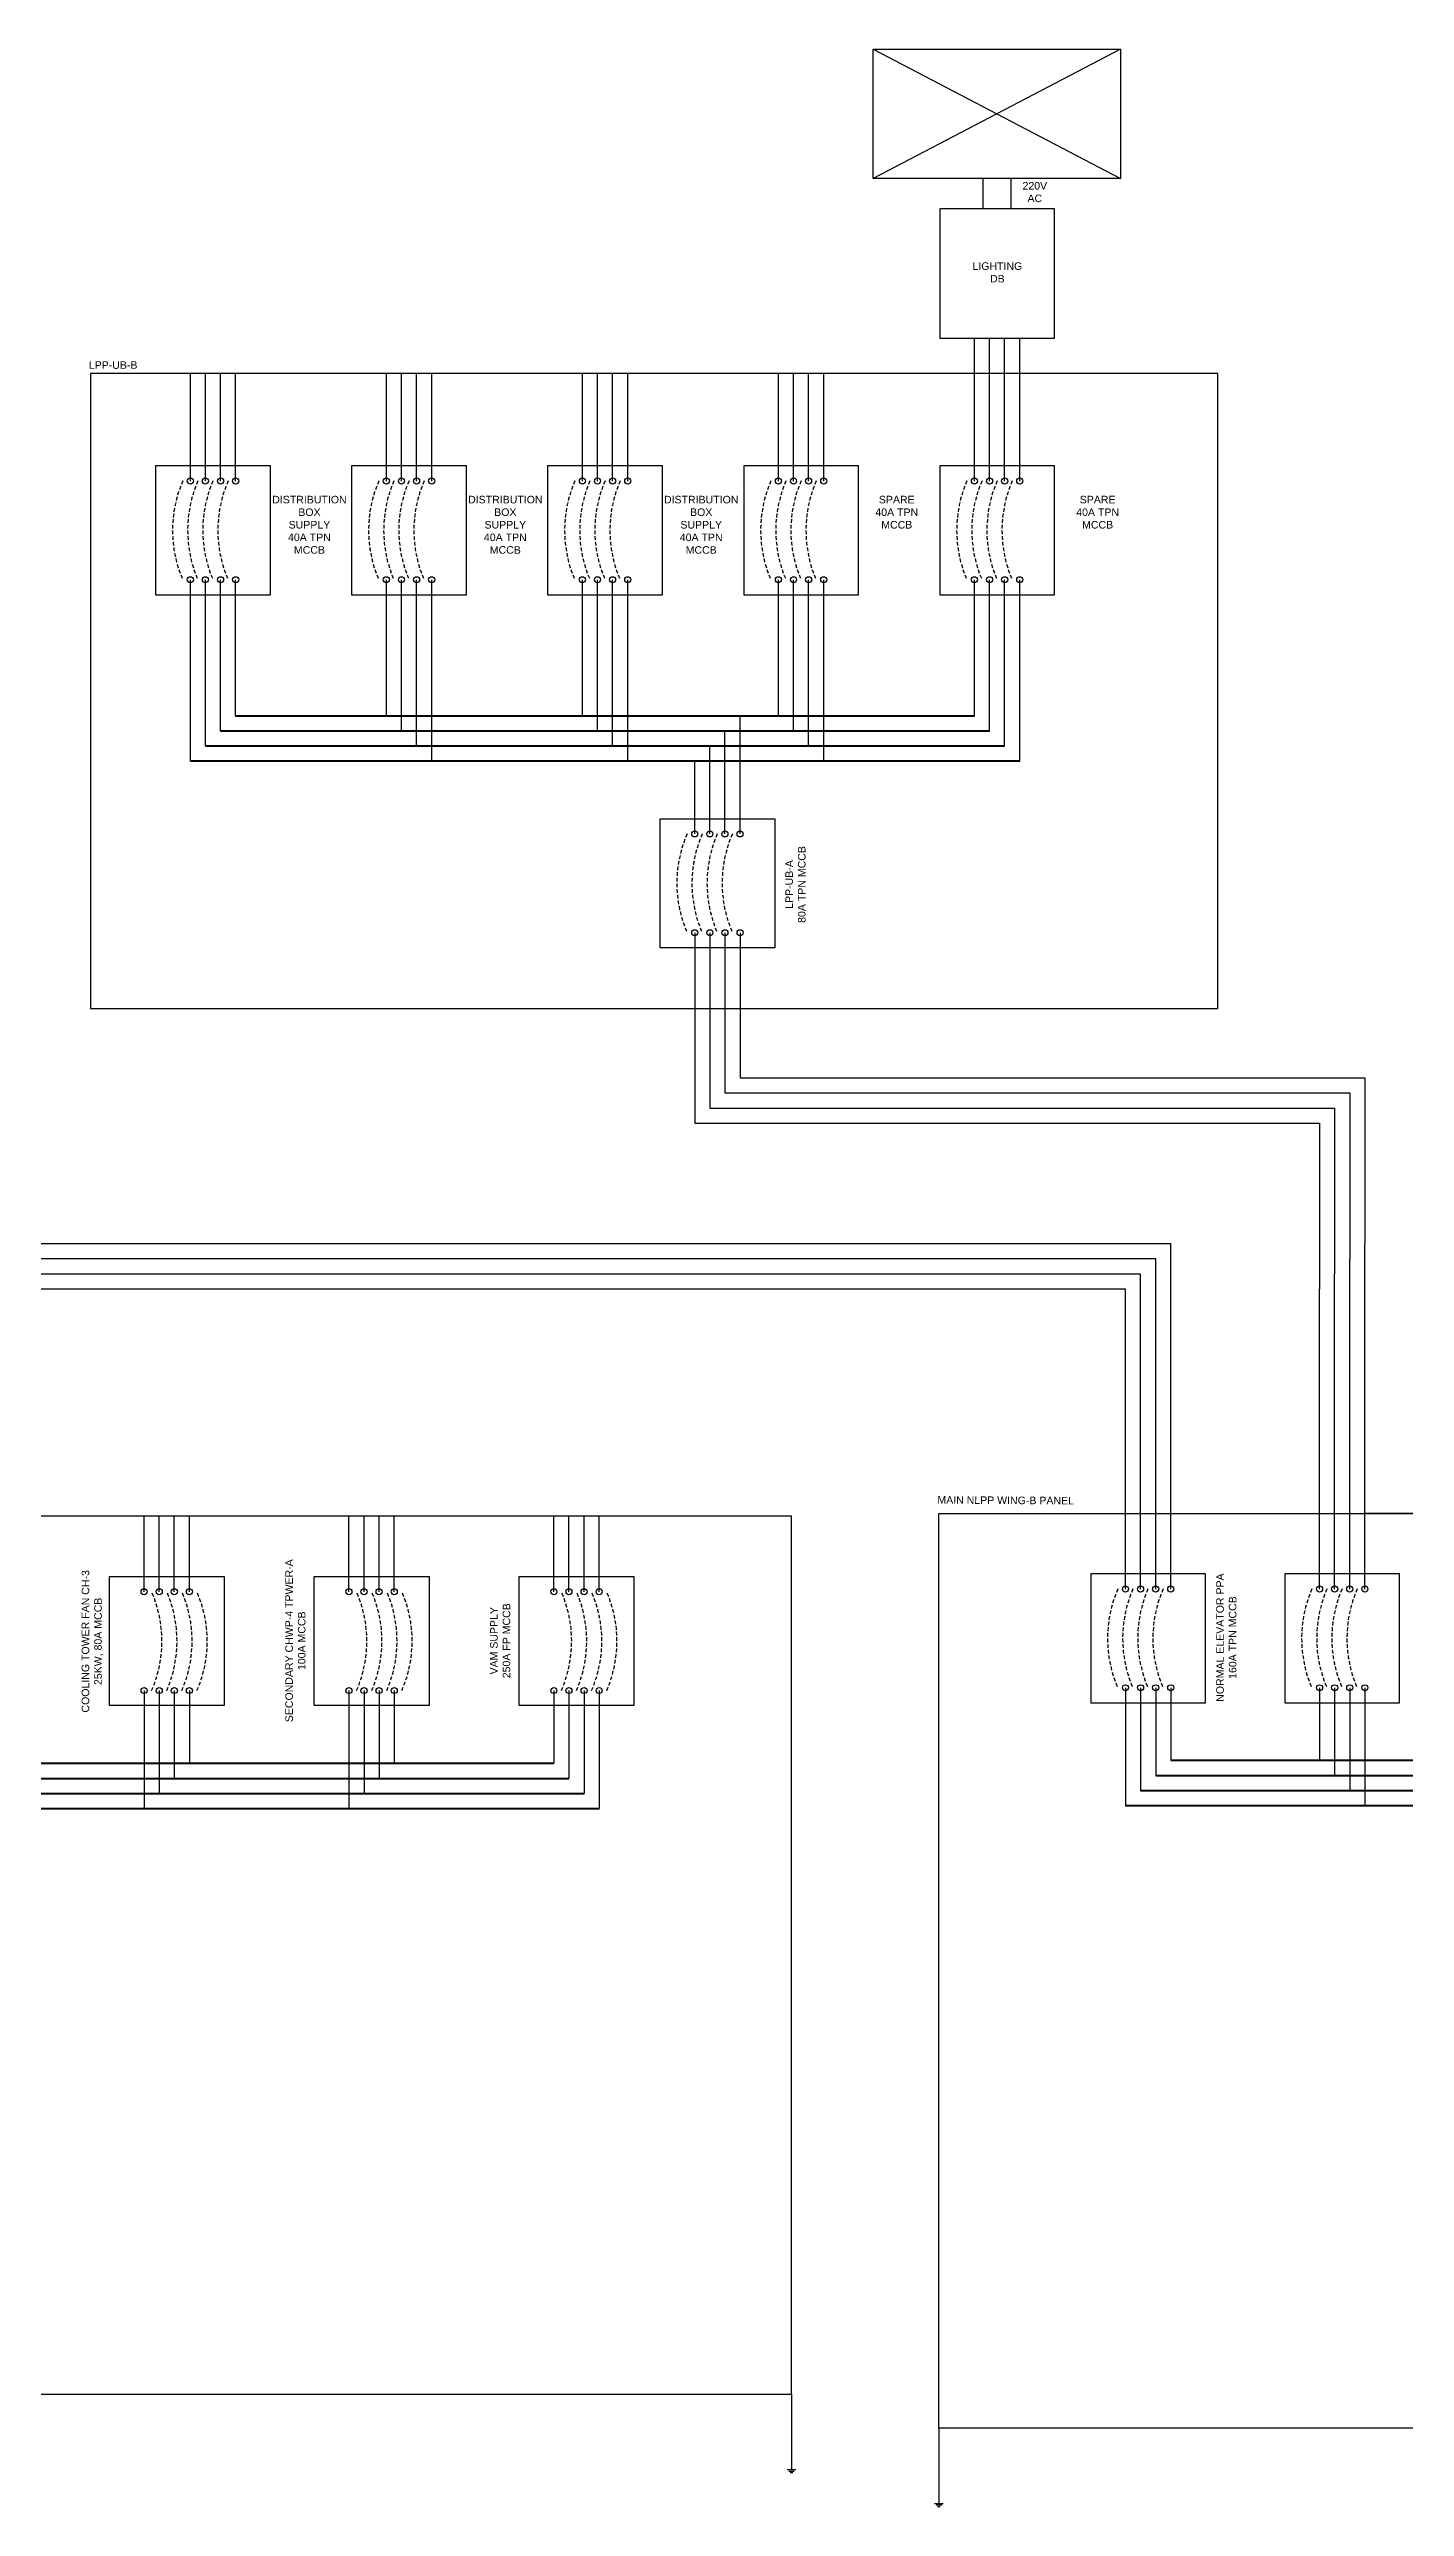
# Model space of a CAD drawing. Header units: inches. Extents: x -137 to 2243, y 16 to 894.
# Drawn here: x 1675.4 to 1765.1, y 605.9 to 768.6 of the extents above; entities that cross this region are included whole.
import ezdxf

# ---------------------------------------------------------------- set-up
doc = ezdxf.new("R2010")
doc.units = ezdxf.units.IN
doc.header["$MEASUREMENT"] = 0
doc.linetypes.add('DASHED2', pattern=[0.375, 0.25, -0.125])
doc.styles.get("Standard").update_dxf_attribs({"font": 'arial.ttf'})

msp = doc.modelspace()

# ---------------------------------------------------------------- linework, layer by layer
for p, q in [((1729.92, 768.65), (1746.3, 760.08)), ((1746.3, 768.65), (1729.92, 760.08)), ((1737.2, 758.07), (1737.2, 760.08)), ((1739.04, 758.07), (1739.04, 760.08)), ((1736.62, 740.05), (1736.62, 749.52)), ((1737.62, 740.05), (1737.62, 749.52)), ((1738.62, 740.05), (1738.62, 749.52)), ((1739.62, 740.05), (1739.62, 749.52)), ((1684.7, 740.05), (1684.7, 747.16)), ((1685.7, 740.05), (1685.7, 747.16)), ((1686.7, 740.05), (1686.7, 747.16)), ((1687.7, 740.05), (1687.7, 747.16)), ((1697.68, 740.05), (1697.68, 747.16)), ((1698.68, 740.05), (1698.68, 747.16)), ((1699.68, 740.05), (1699.68, 747.16)), ((1700.68, 740.05), (1700.68, 747.16)), ((1710.66, 740.05), (1710.66, 747.16)), ((1711.66, 740.05), (1711.66, 747.16)), ((1712.66, 740.05), (1712.66, 747.16)), ((1713.66, 740.05), (1713.66, 747.16)), ((1723.64, 740.05), (1723.64, 747.16)), ((1724.64, 740.05), (1724.64, 747.16)), ((1725.64, 740.05), (1725.64, 747.16)), ((1726.64, 740.05), (1726.64, 747.16)), ((1684.7, 721.49), (1684.7, 733.51)), ((1685.7, 722.49), (1685.7, 733.51)), ((1686.7, 723.49), (1686.7, 733.51)), ((1687.7, 724.49), (1687.7, 733.51)), ((1697.68, 724.49), (1697.68, 733.51)), ((1698.68, 723.49), (1698.68, 733.51)), ((1699.68, 722.49), (1699.68, 733.51)), ((1700.68, 721.49), (1700.68, 733.51)), ((1710.66, 724.49), (1710.66, 733.51)), ((1711.66, 723.49), (1711.66, 733.51)), ((1712.66, 722.49), (1712.66, 733.51)), ((1713.66, 721.49), (1713.66, 733.51)), ((1723.64, 724.49), (1723.64, 733.51)), ((1724.64, 723.49), (1724.64, 733.51)), ((1725.64, 722.49), (1725.64, 733.51)), ((1726.64, 721.49), (1726.64, 733.51)), ((1736.62, 724.49), (1736.62, 733.51)), ((1737.62, 723.49), (1737.62, 733.51)), ((1738.62, 722.49), (1738.62, 733.51)), ((1739.62, 721.49), (1739.62, 733.51)), ((1721.1, 716.68), (1721.1, 724.49)), ((1720.1, 716.68), (1720.1, 723.49)), ((1718.1, 716.68), (1718.1, 721.49)), ((1719.1, 716.68), (1719.1, 722.49)), ((1718.1, 710.14), (1718.1, 705.12)), ((1719.1, 710.14), (1719.1, 705.12)), ((1720.1, 710.14), (1720.1, 705.12)), ((1721.1, 710.14), (1721.1, 705.12)), ((1718.1, 705.12), (1718.1, 697.53)), ((1719.1, 705.12), (1719.1, 698.53)), ((1720.1, 705.12), (1720.1, 699.53)), ((1721.1, 705.12), (1721.1, 700.53)), ((1721.1, 700.53), (1762.47, 700.53)), ((1762.47, 700.53), (1762.47, 689.54)), ((1719.1, 698.53), (1760.47, 698.53)), ((1720.1, 699.53), (1761.47, 699.53)), ((1760.47, 698.53), (1760.47, 687.54)), ((1761.47, 699.53), (1761.47, 688.54)), ((1718.1, 697.53), (1759.47, 697.53)), ((1759.47, 697.53), (1759.47, 686.54)), ((1748.62, 688.54), (1639.14, 688.54)), ((1749.62, 689.54), (1640.14, 689.54)), ((1748.62, 671.69), (1748.62, 688.54)), ((1749.62, 671.69), (1749.62, 689.54)), ((1761.47, 671.69), (1761.47, 688.54)), ((1762.47, 671.69), (1762.47, 689.54)), ((1747.62, 687.54), (1638.14, 687.54)), ((1747.62, 671.69), (1747.62, 687.54)), ((1760.47, 671.69), (1760.47, 687.54)), ((1746.62, 686.54), (1637.14, 686.54)), ((1746.62, 671.69), (1746.62, 686.54)), ((1759.47, 671.69), (1759.47, 686.54)), ((1681.64, 666.5), (1681.64, 671.51)), ((1682.64, 666.5), (1682.64, 671.51)), ((1683.64, 666.5), (1683.64, 671.51)), ((1684.64, 666.5), (1684.64, 671.51)), ((1695.2, 666.5), (1695.2, 671.51)), ((1696.2, 666.5), (1696.2, 671.51)), ((1697.2, 666.5), (1697.2, 671.51)), ((1698.2, 666.5), (1698.2, 671.51)), ((1708.77, 666.5), (1708.77, 671.51)), ((1709.77, 666.5), (1709.77, 671.51)), ((1710.77, 666.5), (1710.77, 671.51)), ((1711.77, 666.5), (1711.77, 671.51)), ((1746.62, 666.68), (1746.62, 671.69)), ((1747.62, 666.68), (1747.62, 671.69)), ((1748.62, 666.68), (1748.62, 671.69)), ((1749.62, 666.68), (1749.62, 671.69)), ((1759.47, 666.68), (1759.47, 671.69)), ((1760.47, 666.68), (1760.47, 671.69)), ((1761.47, 666.68), (1761.47, 671.69)), ((1762.47, 666.68), (1762.47, 671.69)), ((1772.32, 671.69), (1762.47, 671.69)), ((1681.64, 659.96), (1681.64, 652.14)), ((1682.64, 659.96), (1682.64, 653.14)), ((1683.64, 659.96), (1683.64, 654.14)), ((1684.64, 659.96), (1684.64, 655.14)), ((1695.2, 659.96), (1695.2, 652.14)), ((1696.2, 659.96), (1696.2, 653.14)), ((1697.2, 659.96), (1697.2, 654.14)), ((1698.2, 659.96), (1698.2, 655.14)), ((1708.77, 659.96), (1708.77, 655.14)), ((1709.77, 659.96), (1709.77, 654.14)), ((1710.77, 659.96), (1710.77, 653.14)), ((1711.77, 659.96), (1711.77, 652.14)), ((1746.62, 660.14), (1746.62, 652.32)), ((1747.62, 660.14), (1747.62, 653.32)), ((1748.62, 660.14), (1748.62, 654.32)), ((1749.62, 660.14), (1749.62, 655.32)), ((1759.47, 660.14), (1759.47, 655.32)), ((1760.47, 660.14), (1760.47, 654.32)), ((1761.47, 660.14), (1761.47, 653.32)), ((1762.47, 660.14), (1762.47, 652.32)), ((1724.5, 613.37), (1724.5, 608.37)), ((1734.26, 611.11), (1734.26, 606.11)), ((1724.22, 608.37), (1724.79, 608.37)), ((1724.32, 608.27), (1724.69, 608.27)), ((1724.42, 608.17), (1724.59, 608.17)), ((1734.55, 606.11), (1733.98, 606.11)), ((1734.45, 606.01), (1734.08, 606.01)), ((1734.35, 605.91), (1734.18, 605.91))]:
    msp.add_line(p, q)
at = {"color": 240, "lineweight": 211, "true_color": 0xed1f24}
for p, q in [((1736.62, 724.49), (1687.7, 724.49)), ((1494, 652.14), (1711.77, 652.14)), ((1813.87, 652.32), (1746.62, 652.32))]:
    msp.add_line(p, q, dxfattribs=at)
at = {"color": 40, "lineweight": 211, "true_color": 0xf8d731}
for p, q in [((1737.62, 723.49), (1686.7, 723.49)), ((1494, 653.14), (1710.77, 653.14)), ((1812.87, 653.32), (1747.62, 653.32))]:
    msp.add_line(p, q, dxfattribs=at)
at = {"color": 18, "lineweight": 211, "true_color": 0x000000}
for p, q in [((1739.62, 721.49), (1684.7, 721.49)), ((1494, 655.14), (1708.77, 655.14)), ((1810.87, 655.32), (1749.62, 655.32))]:
    msp.add_line(p, q, dxfattribs=at)
at = {"color": 152, "lineweight": 211, "true_color": 0x2776bb}
for p, q in [((1738.62, 722.49), (1685.7, 722.49)), ((1811.87, 654.32), (1748.62, 654.32)), ((1494, 654.14), (1709.77, 654.14))]:
    msp.add_line(p, q, dxfattribs=at)
for points in [[(1729.92, 768.65), (1746.3, 768.65), (1746.3, 760.08), (1729.92, 760.08)], [(1752.74, 747.16), (1678.08, 747.16), (1678.08, 705.12), (1752.74, 705.12)], [(1274.58, 613.37), (1724.5, 613.37), (1724.5, 671.51), (1274.58, 671.51)], [(1826.13, 611.11), (1734.26, 611.11), (1734.26, 671.69), (1826.13, 671.69)]]:
    msp.add_lwpolyline(points, close=True)
at = {"color": 18, "true_color": 0x000000}
for points in [[(1741.92, 758.07), (1734.32, 758.07), (1734.32, 749.52), (1741.92, 749.52)], [(1690.01, 741.05), (1682.4, 741.05), (1682.4, 732.51), (1690.01, 732.51)], [(1702.98, 741.05), (1695.38, 741.05), (1695.38, 732.51), (1702.98, 732.51)], [(1715.96, 741.05), (1708.36, 741.05), (1708.36, 732.51), (1715.96, 732.51)], [(1728.94, 741.05), (1721.34, 741.05), (1721.34, 732.51), (1728.94, 732.51)], [(1741.92, 741.05), (1734.32, 741.05), (1734.32, 732.51), (1741.92, 732.51)], [(1723.4, 709.14), (1715.8, 709.14), (1715.8, 717.68), (1723.4, 717.68)], [(1679.34, 667.5), (1686.94, 667.5), (1686.94, 658.96), (1679.34, 658.96)], [(1692.9, 667.5), (1700.51, 667.5), (1700.51, 658.96), (1692.9, 658.96)], [(1706.47, 667.5), (1714.07, 667.5), (1714.07, 658.96), (1706.47, 658.96)], [(1751.92, 667.68), (1744.32, 667.68), (1744.32, 659.14), (1751.92, 659.14)], [(1764.77, 667.68), (1757.17, 667.68), (1757.17, 659.14), (1764.77, 659.14)]]:
    msp.add_lwpolyline(points, close=True, dxfattribs=at)
for centre in [(1684.7, 740.05), (1685.7, 740.05), (1686.7, 740.05), (1687.7, 740.05), (1697.68, 740.05), (1698.68, 740.05), (1699.68, 740.05), (1700.68, 740.05), (1710.66, 740.05), (1711.66, 740.05), (1712.66, 740.05), (1713.66, 740.05), (1723.64, 740.05), (1724.64, 740.05), (1725.64, 740.05), (1726.64, 740.05), (1736.62, 740.05), (1737.62, 740.05), (1738.62, 740.05), (1739.62, 740.05), (1684.7, 733.51), (1685.7, 733.51), (1686.7, 733.51), (1687.7, 733.51), (1697.68, 733.51), (1698.68, 733.51), (1699.68, 733.51), (1700.68, 733.51), (1710.66, 733.51), (1711.66, 733.51), (1712.66, 733.51), (1713.66, 733.51), (1723.64, 733.51), (1724.64, 733.51), (1725.64, 733.51), (1726.64, 733.51), (1736.62, 733.51), (1737.62, 733.51), (1738.62, 733.51), (1739.62, 733.51), (1718.1, 716.68), (1719.1, 716.68), (1720.1, 716.68), (1721.1, 716.68), (1718.1, 710.14), (1719.1, 710.14), (1720.1, 710.14), (1721.1, 710.14), (1681.64, 666.5), (1682.64, 666.5), (1683.64, 666.5), (1684.64, 666.5), (1695.2, 666.5), (1696.2, 666.5), (1697.2, 666.5), (1698.2, 666.5), (1708.77, 666.5), (1709.77, 666.5), (1710.77, 666.5), (1711.77, 666.5), (1746.62, 666.68), (1747.62, 666.68), (1748.62, 666.68), (1749.62, 666.68), (1759.47, 666.68), (1760.47, 666.68), (1761.47, 666.68), (1762.47, 666.68), (1681.64, 659.96), (1682.64, 659.96), (1683.64, 659.96), (1684.64, 659.96), (1695.2, 659.96), (1696.2, 659.96), (1697.2, 659.96), (1698.2, 659.96), (1708.77, 659.96), (1709.77, 659.96), (1710.77, 659.96), (1711.77, 659.96), (1746.62, 660.14), (1747.62, 660.14), (1748.62, 660.14), (1749.62, 660.14), (1759.47, 660.14), (1760.47, 660.14), (1761.47, 660.14), (1762.47, 660.14)]:
    msp.add_circle(centre, 0.201, dxfattribs=at)
at = {"color": 18, "linetype": 'DASHED2', "true_color": 0x000000}
for centre, start, end in [((1691.73, 736.78), 156.5048, 203.4952), ((1692.73, 736.78), 156.5048, 203.4952), ((1693.73, 736.78), 156.5048, 203.4952), ((1694.73, 736.78), 156.5048, 203.4952), ((1704.71, 736.78), 156.5048, 203.4952), ((1705.71, 736.78), 156.5048, 203.4952), ((1706.71, 736.78), 156.5048, 203.4952), ((1707.71, 736.78), 156.5048, 203.4952), ((1717.69, 736.78), 156.5048, 203.4952), ((1718.69, 736.78), 156.5048, 203.4952), ((1719.69, 736.78), 156.5048, 203.4952), ((1720.69, 736.78), 156.5048, 203.4952), ((1730.67, 736.78), 156.5048, 203.4952), ((1731.67, 736.78), 156.5048, 203.4952), ((1732.67, 736.78), 156.5048, 203.4952), ((1733.67, 736.78), 156.5048, 203.4952), ((1743.65, 736.78), 156.5048, 203.4952), ((1744.65, 736.78), 156.5048, 203.4952), ((1745.65, 736.78), 156.5048, 203.4952), ((1746.65, 736.78), 156.5048, 203.4952), ((1725.12, 713.41), 156.5048, 203.4952), ((1726.12, 713.41), 156.5048, 203.4952), ((1727.12, 713.41), 156.5048, 203.4952), ((1728.12, 713.41), 156.5048, 203.4952), ((1674.61, 663.23), 336.5048, 23.4952), ((1675.61, 663.23), 336.5048, 23.4952), ((1676.61, 663.23), 336.5048, 23.4952), ((1677.61, 663.23), 336.5048, 23.4952), ((1688.18, 663.23), 336.5048, 23.4952), ((1689.18, 663.23), 336.5048, 23.4952), ((1690.18, 663.23), 336.5048, 23.4952), ((1691.18, 663.23), 336.5048, 23.4952), ((1701.74, 663.23), 336.5048, 23.4952), ((1702.74, 663.23), 336.5048, 23.4952), ((1703.74, 663.23), 336.5048, 23.4952), ((1704.74, 663.23), 336.5048, 23.4952), ((1753.64, 663.41), 156.5048, 203.4952), ((1754.64, 663.41), 156.5048, 203.4952), ((1755.64, 663.41), 156.5048, 203.4952), ((1756.64, 663.41), 156.5048, 203.4952), ((1766.49, 663.41), 156.5048, 203.4952), ((1767.49, 663.41), 156.5048, 203.4952), ((1768.49, 663.41), 156.5048, 203.4952), ((1769.49, 663.41), 156.5048, 203.4952)]:
    msp.add_arc(centre, 8.21, start, end, dxfattribs=at)

# ---------------------------------------------------------------- texts
at = {"char_height": 0.5}
for s, width, insert, attachment_point in [('\\pxqc;220V\\PAC', 3.053, (1739.09, 759.85), 1), ('\\pxqc;LIGHTING DB', 3.053, (1736.61, 754.53), 1), ('LPP-UB-B', 11.7578, (1681.2, 747.98), 3)]:
    msp.add_mtext_dynamic_manual_height_columns(s, width=width, gutter_width=1, heights=[0], dxfattribs=dict(at, insert=insert, attachment_point=attachment_point))
at = {"color": 18, "true_color": 0x000000, "char_height": 0.5, "attachment_point": 1}
for s, insert in [('\\pxqc;DISTRIBUTION BOX SUPPLY\\P40A TPN MCCB', (1690.46, 739.07)), ('\\pxqc;DISTRIBUTION BOX SUPPLY\\P40A TPN MCCB', (1703.43, 739.07)), ('\\pxqc;DISTRIBUTION BOX SUPPLY\\P40A TPN MCCB', (1716.4, 739.07)), ('\\pxqc;SPARE\\P40A TPN MCCB', (1729.35, 739.07)), ('\\pxqc;SPARE\\P40A TPN MCCB', (1742.65, 739.07))]:
    msp.add_mtext_dynamic_manual_height_columns(s, width=4.2527, gutter_width=1, heights=[6.64], dxfattribs=dict(at, insert=insert))
at = {"color": 18, "true_color": 0x000000, "char_height": 0.5, "rotation": 90}
for s, insert, attachment_point in [('\\pxqc;LPP-UB-A\\P80A TPN MCCB', (1724.1, 702.41), 1), ('\\pxqc;COOLING TOWER FAN CH-3\\P25KW, 80A MCCB', (1678.93, 674.14), 9), ('\\pxqc;SECONDARY CHWP-4 TPWER-A\\P100A MCCB', (1692.33, 674.18), 9), ('\\pxqc;NORMAL ELEVATOR PPA\\P160A TPN MCCB', (1752.63, 674.39), 3), ('\\pxqc;VAM SUPPLY\\P250A FP MCCB', (1705.89, 674.18), 9)]:
    msp.add_mtext_dynamic_manual_height_columns(s, width=21.8484, gutter_width=1, heights=[2.19], dxfattribs=dict(at, insert=insert, attachment_point=attachment_point))
at = {"insert": (1743.44, 672.27), "char_height": 0.5, "attachment_point": 9, "rotation": 359.632}
msp.add_mtext_dynamic_manual_height_columns('\\pxqc;MAIN NLPP WING-B PANEL', width=9.5085, gutter_width=1, heights=[2.19], dxfattribs=at)

doc.saveas('drawing.dxf')
